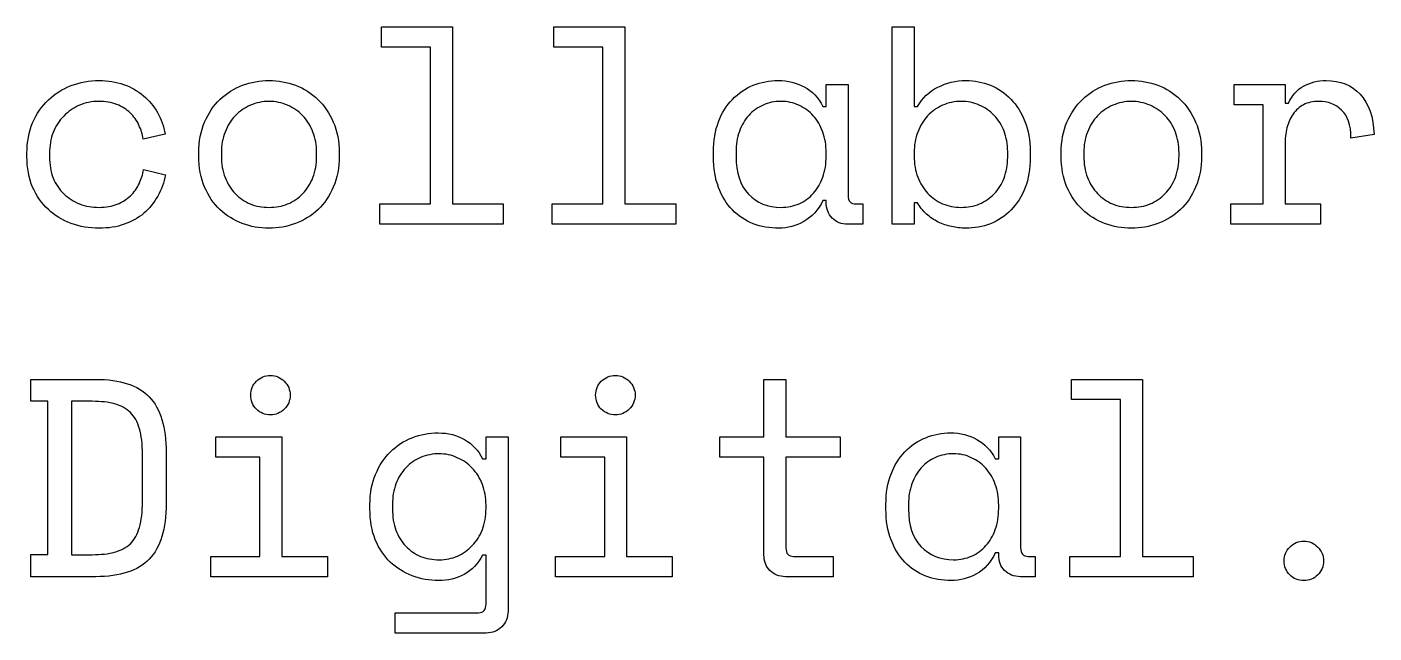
# Model space of a CAD drawing. Extents: x 0 to 841, y 0 to 662.
# Drawn here: x 81.58 to 101.81, y 635.63 to 644.73 of the extents above; entities that cross this region are included whole.
import ezdxf

# ---------------------------------------------------------------- set-up
doc = ezdxf.new("R2010")
doc.units = 0
doc.layers.get('0').update_dxf_attribs({"linetype": 'CONTINUOUS'})

msp = doc.modelspace()

# ---------------------------------------------------------------- linework, layer by layer
at = {"color": 7}
for points in [[(86.877491, 642.069109), (87.639491, 642.069109), (87.639491, 644.422841), (86.902891, 644.422841), (86.902891, 644.727641), (87.969691, 644.727641), (87.969691, 642.069109), (88.731691, 642.069109), (88.731691, 641.764309), (86.877491, 641.764309)], [(89.468288, 642.069109), (90.230288, 642.069109), (90.230288, 644.422841), (89.493688, 644.422841), (89.493688, 644.727641), (90.560488, 644.727641), (90.560488, 642.069109), (91.322487, 642.069109), (91.322487, 641.764309), (89.468288, 641.764309)], [(85.213794, 642.018309)], [(92.905754, 642.018309)], [(95.606617, 642.018309)], [(98.16778, 642.018309)], [(97.24068, 636.777444), (98.00268, 636.777444), (98.00268, 639.131176), (97.26608, 639.131176), (97.26608, 639.435976), (98.33288, 639.435976), (98.33288, 636.777444), (99.09488, 636.777444), (99.09488, 636.472644), (97.24068, 636.472644)], [(84.938628, 639.19891)], [(90.120221, 639.19891)], [(84.337495, 636.777444), (85.074094, 636.777444), (85.074094, 638.267576), (84.413695, 638.267576), (84.413695, 638.572376), (85.404294, 638.572376), (85.404294, 636.777444), (86.090094, 636.777444), (86.090094, 636.472644), (84.337495, 636.472644)], [(89.519088, 636.777444), (90.255688, 636.777444), (90.255688, 638.267576), (89.595288, 638.267576), (89.595288, 638.572376), (90.585888, 638.572376), (90.585888, 636.777444), (91.271687, 636.777444), (91.271687, 636.472644), (89.519088, 636.472644)], [(87.770724, 636.726644)], [(95.49655, 636.726644)], [(100.462244, 636.70971)]]:
    msp.add_lwpolyline(points, close=True, dxfattribs=at)
for points in [[(94.903884, 641.764309), (94.573684, 641.764309), (94.573684, 644.727641), (94.903884, 644.727641), (94.903884, 643.533842), (94.954684, 643.533842)], [(93.532287, 643.533842), (93.583087, 643.533842), (93.583087, 643.864042), (93.913287, 643.864042), (93.913287, 642.196109)], [(100.474944, 642.958109), (100.474944, 642.069109), (101.008344, 642.069109), (101.008344, 641.764309), (99.662144, 641.764309), (99.662144, 642.069109), (100.144744, 642.069109), (100.144744, 643.559242), (99.712944, 643.559242), (99.712944, 643.864042)], [(99.712944, 643.864042), (100.474944, 643.864042), (100.474944, 643.584642), (100.525744, 643.584642)], [(83.651697, 643.118975), (83.321497, 643.042775)], [(101.812677, 643.110508), (101.465543, 643.059709)], [(81.577365, 642.780309), (81.577365, 642.831109)], [(81.916031, 642.831109), (81.916031, 642.780309)], [(84.159695, 642.788775), (84.159695, 642.839575)], [(84.498361, 642.839575), (84.498361, 642.788775)], [(85.929227, 642.788775), (85.929227, 642.839575)], [(86.267894, 642.839575), (86.267894, 642.788775)], [(91.889754, 642.780309), (91.889754, 642.848042)], [(92.22842, 642.848042), (92.22842, 642.780309)], [(93.583087, 642.788775), (93.583087, 642.839575)], [(94.903884, 642.839575), (94.903884, 642.788775)], [(96.30935, 642.771842), (96.30935, 642.856509)], [(96.648017, 642.856509), (96.648017, 642.771842)], [(97.113681, 642.788775), (97.113681, 642.839575)], [(97.452347, 642.839575), (97.452347, 642.788775)], [(98.883213, 642.788775), (98.883213, 642.839575)], [(99.22188, 642.839575), (99.22188, 642.788775)], [(83.329964, 642.585575), (83.660164, 642.509375)], [(93.583087, 642.119909), (93.532287, 642.119909)], [(93.583087, 642.094509), (93.583087, 642.119909)], [(94.027587, 642.069109), (94.13342, 642.069109), (94.13342, 641.764309), (93.909053, 641.764309)], [(94.954684, 642.086042), (94.903884, 642.086042), (94.903884, 641.764309)], [(81.636631, 639.435976), (82.610298, 639.435976)], [(82.610298, 636.472644), (81.636631, 636.472644), (81.636631, 636.807077), (81.890631, 636.807077), (81.890631, 639.105776), (81.636631, 639.105776), (81.636631, 639.435976)], [(91.987121, 638.572376), (92.64752, 638.572376), (92.64752, 639.435976), (92.97772, 639.435976), (92.97772, 638.572376), (93.79052, 638.572376), (93.79052, 638.267576), (92.97772, 638.267576), (92.97772, 636.904443)], [(82.559498, 639.105776), (82.246231, 639.105776), (82.246231, 636.802844), (82.559498, 636.802844)], [(88.422657, 638.242176), (88.473457, 638.242176), (88.473457, 638.572376), (88.803657, 638.572376), (88.803657, 635.956177)], [(92.64752, 636.802844), (92.64752, 638.267576), (91.987121, 638.267576), (91.987121, 638.572376)], [(96.123083, 638.242176), (96.173883, 638.242176), (96.173883, 638.572376), (96.504083, 638.572376), (96.504083, 636.904443)], [(83.313031, 637.59871), (83.313031, 638.30991)], [(83.668631, 638.33531), (83.668631, 637.57331)], [(86.729325, 637.488643), (86.729325, 637.556377)], [(87.067991, 637.556377), (87.067991, 637.488643)], [(88.473457, 637.49711), (88.473457, 637.54791)], [(94.480551, 637.488643), (94.480551, 637.556377)], [(94.819217, 637.556377), (94.819217, 637.488643)], [(96.173883, 637.49711), (96.173883, 637.54791)], [(96.173883, 636.828244), (96.123083, 636.828244)], [(96.173883, 636.802844), (96.173883, 636.828244)], [(88.473457, 636.794377), (88.422657, 636.794377)], [(88.473457, 636.057777), (88.473457, 636.794377)], [(93.09202, 636.777444), (93.68892, 636.777444), (93.68892, 636.472644), (92.973487, 636.472644)], [(96.618383, 636.777444), (96.724217, 636.777444), (96.724217, 636.472644), (96.49985, 636.472644)], [(88.477691, 635.625977), (87.110324, 635.625977), (87.110324, 635.930777), (88.359157, 635.930777)]]:
    msp.add_lwpolyline(points, dxfattribs=at)
for points in [[(82.241998, 643.847108), (82.374642, 643.897908), (82.514342, 643.923308), (82.661098, 643.923308)], [(82.661098, 643.923308), (82.793742, 643.923308), (82.916509, 643.903553), (83.029398, 643.864042)], [(84.815861, 643.851342), (84.942861, 643.899319), (85.075505, 643.923308), (85.213794, 643.923308)], [(85.213794, 643.923308), (85.352083, 643.923308), (85.484728, 643.899319), (85.611728, 643.851342)], [(92.486654, 643.851342), (92.605187, 643.899319), (92.730776, 643.923308), (92.86342, 643.923308)], [(92.86342, 643.923308), (93.007354, 643.923308), (93.137176, 643.890853), (93.252887, 643.825942)], [(95.259484, 643.821708), (95.389306, 643.889442), (95.530417, 643.923308), (95.682817, 643.923308)], [(95.682817, 643.923308), (95.812639, 643.923308), (95.935406, 643.899319), (96.051117, 643.851342)], [(97.769847, 643.851342), (97.896847, 643.899319), (98.029491, 643.923308), (98.16778, 643.923308)], [(98.16778, 643.923308), (98.306069, 643.923308), (98.438714, 643.899319), (98.565713, 643.851342)], [(100.754344, 643.838642), (100.853121, 643.895086), (100.96601, 643.923308), (101.09301, 643.923308)], [(101.09301, 643.923308), (101.304677, 643.923308), (101.475421, 643.854164), (101.605243, 643.715875)], [(81.899098, 643.631208), (81.997876, 643.724342), (82.112176, 643.796308), (82.241998, 643.847108)], [(83.029398, 643.864042), (83.142286, 643.824531), (83.241064, 643.768086), (83.325731, 643.694708)], [(83.325731, 643.694708), (83.41322, 643.624153), (83.483775, 643.539486), (83.537397, 643.440708)], [(84.477194, 643.639675), (84.575972, 643.732808), (84.688861, 643.803364), (84.815861, 643.851342)], [(85.611728, 643.851342), (85.738727, 643.803364), (85.850205, 643.732808), (85.946161, 643.639675)], [(92.173387, 643.639675), (92.263698, 643.732808), (92.36812, 643.803364), (92.486654, 643.851342)], [(93.252887, 643.825942), (93.37142, 643.763853), (93.464553, 643.666486), (93.532287, 643.533842)], [(94.954684, 643.533842), (95.028062, 643.660842), (95.129661, 643.756797), (95.259484, 643.821708)], [(96.051117, 643.851342), (96.166828, 643.803364), (96.268428, 643.734219), (96.355917, 643.643908)], [(97.43118, 643.639675), (97.529958, 643.732808), (97.642847, 643.803364), (97.769847, 643.851342)], [(98.565713, 643.851342), (98.692713, 643.803364), (98.804191, 643.732808), (98.900147, 643.639675)], [(100.525744, 643.584642), (100.579366, 643.700353), (100.655566, 643.785019), (100.754344, 643.838642)], [(101.605243, 643.715875), (101.735066, 643.577586), (101.80421, 643.375797), (101.812677, 643.110508)], [(81.662031, 643.288308), (81.721298, 643.423775), (81.80032, 643.538075), (81.899098, 643.631208)], [(82.364764, 643.550775), (82.277275, 643.514086), (82.199664, 643.460464), (82.131931, 643.389908)], [(82.652631, 643.610042), (82.551031, 643.610042), (82.455075, 643.590286), (82.364764, 643.550775)], [(82.927798, 643.563475), (82.848775, 643.594519), (82.757053, 643.610042), (82.652631, 643.610042)], [(83.126764, 643.436475), (83.073142, 643.490097), (83.00682, 643.532431), (82.927798, 643.563475)], [(84.244361, 643.296775), (84.303628, 643.432242), (84.381239, 643.546542), (84.477194, 643.639675)], [(84.934394, 643.550775), (84.846905, 643.514086), (84.770706, 643.461875), (84.705794, 643.394142)], [(85.213794, 643.610042), (85.115017, 643.610042), (85.021883, 643.590286), (84.934394, 643.550775)], [(85.493194, 643.550775), (85.405705, 643.590286), (85.312572, 643.610042), (85.213794, 643.610042)], [(85.721794, 643.394142), (85.656883, 643.461875), (85.580683, 643.514086), (85.493194, 643.550775)], [(85.946161, 643.639675), (86.044939, 643.546542), (86.12255, 643.432242), (86.178994, 643.296775)], [(91.965954, 643.305242), (92.016754, 643.437886), (92.085898, 643.549364), (92.173387, 643.639675)], [(92.63482, 643.555008), (92.552976, 643.51832), (92.481009, 643.466108), (92.41892, 643.398375)], [(92.905754, 643.610042), (92.806976, 643.610042), (92.716665, 643.591697), (92.63482, 643.555008)], [(93.172454, 643.550775), (93.090609, 643.590286), (93.001709, 643.610042), (92.905754, 643.610042)], [(93.388353, 643.394142), (93.329087, 643.461875), (93.25712, 643.514086), (93.172454, 643.550775)], [(95.33145, 643.550775), (95.246784, 643.514086), (95.171995, 643.461875), (95.107084, 643.394142)], [(95.606617, 643.610042), (95.507839, 643.610042), (95.416117, 643.590286), (95.33145, 643.550775)], [(95.881784, 643.555008), (95.797117, 643.591697), (95.705395, 643.610042), (95.606617, 643.610042)], [(96.10615, 643.398375), (96.044061, 643.466108), (95.969272, 643.51832), (95.881784, 643.555008)], [(96.355917, 643.643908), (96.446228, 643.553597), (96.516783, 643.44212), (96.567583, 643.309475)], [(97.198347, 643.296775), (97.257614, 643.432242), (97.335225, 643.546542), (97.43118, 643.639675)], [(97.88838, 643.550775), (97.800891, 643.514086), (97.724691, 643.461875), (97.65978, 643.394142)], [(98.16778, 643.610042), (98.069002, 643.610042), (97.975869, 643.590286), (97.88838, 643.550775)], [(98.44718, 643.550775), (98.359691, 643.590286), (98.266558, 643.610042), (98.16778, 643.610042)], [(98.67578, 643.394142), (98.610869, 643.461875), (98.534669, 643.514086), (98.44718, 643.550775)], [(98.900147, 643.639675), (98.998924, 643.546542), (99.076536, 643.432242), (99.13298, 643.296775)], [(100.754344, 643.559242), (100.692255, 643.525375), (100.640044, 643.478808), (100.59771, 643.419542)], [(100.982944, 643.610042), (100.895455, 643.610042), (100.819255, 643.593108), (100.754344, 643.559242)], [(101.325843, 643.478808), (101.23271, 643.566297), (101.11841, 643.610042), (100.982944, 643.610042)], [(81.577365, 642.831109), (81.577365, 643.000442), (81.605587, 643.152842), (81.662031, 643.288308)], [(82.131931, 643.389908), (82.064198, 643.322175), (82.010576, 643.240331), (81.971064, 643.144375)], [(83.257997, 643.254442), (83.226953, 643.324997), (83.183209, 643.385675), (83.126764, 643.436475)], [(83.537397, 643.440708), (83.593842, 643.341931), (83.631942, 643.234686), (83.651697, 643.118975)], [(84.159695, 642.839575), (84.159695, 643.011731), (84.187917, 643.164131), (84.244361, 643.296775)], [(84.705794, 643.394142), (84.640883, 643.326408), (84.590083, 643.244564), (84.553394, 643.148608)], [(85.874194, 643.148608), (85.837505, 643.244564), (85.786705, 643.326408), (85.721794, 643.394142)], [(86.178994, 643.296775), (86.238261, 643.164131), (86.267894, 643.011731), (86.267894, 642.839575)], [(91.889754, 642.848042), (91.889754, 643.020197), (91.915154, 643.172597), (91.965954, 643.305242)], [(92.41892, 643.398375), (92.359654, 643.333464), (92.313087, 643.253031), (92.27922, 643.157075)], [(93.532287, 643.148608), (93.49842, 643.244564), (93.450442, 643.326408), (93.388353, 643.394142)], [(95.107084, 643.394142), (95.044995, 643.326408), (94.995606, 643.244564), (94.958917, 643.148608)], [(96.254317, 643.161308), (96.22045, 643.254442), (96.171061, 643.333464), (96.10615, 643.398375)], [(96.567583, 643.309475), (96.621206, 643.176831), (96.648017, 643.025842), (96.648017, 642.856509)], [(97.113681, 642.839575), (97.113681, 643.011731), (97.141903, 643.164131), (97.198347, 643.296775)], [(97.65978, 643.394142), (97.594869, 643.326408), (97.544069, 643.244564), (97.50738, 643.148608)], [(98.82818, 643.148608), (98.791491, 643.244564), (98.740691, 643.326408), (98.67578, 643.394142)], [(99.13298, 643.296775), (99.192247, 643.164131), (99.22188, 643.011731), (99.22188, 642.839575)], [(100.59771, 643.419542), (100.555377, 643.360275), (100.524333, 643.291131), (100.504577, 643.212108)], [(101.465543, 643.059709), (101.465543, 643.254442), (101.418977, 643.394142), (101.325843, 643.478808)], [(81.971064, 643.144375), (81.934376, 643.04842), (81.916031, 642.943997), (81.916031, 642.831109)], [(83.321497, 643.042775), (83.313031, 643.116153), (83.291864, 643.186708), (83.257997, 643.254442)], [(84.553394, 643.148608), (84.516706, 643.055475), (84.498361, 642.952464), (84.498361, 642.839575)], [(85.929227, 642.839575), (85.929227, 642.952464), (85.910883, 643.055475), (85.874194, 643.148608)], [(92.27922, 643.157075), (92.245354, 643.063942), (92.22842, 642.960931), (92.22842, 642.848042)], [(93.583087, 642.839575), (93.583087, 642.952464), (93.566153, 643.055475), (93.532287, 643.148608)], [(94.958917, 643.148608), (94.922228, 643.055475), (94.903884, 642.952464), (94.903884, 642.839575)], [(96.30935, 642.856509), (96.30935, 642.969397), (96.291006, 643.070997), (96.254317, 643.161308)], [(97.50738, 643.148608), (97.470692, 643.055475), (97.452347, 642.952464), (97.452347, 642.839575)], [(98.883213, 642.839575), (98.883213, 642.952464), (98.864869, 643.055475), (98.82818, 643.148608)], [(100.504577, 643.212108), (100.484821, 643.133086), (100.474944, 643.04842), (100.474944, 642.958109)], [(81.662031, 642.323109), (81.605587, 642.455753), (81.577365, 642.608153), (81.577365, 642.780309)], [(81.916031, 642.780309), (81.916031, 642.661775), (81.934376, 642.554531), (81.971064, 642.458575)], [(84.244361, 642.323109), (84.187917, 642.458575), (84.159695, 642.613798), (84.159695, 642.788775)], [(84.498361, 642.788775), (84.498361, 642.670242), (84.516706, 642.562998), (84.553394, 642.467042)], [(85.874194, 642.467042), (85.910883, 642.562998), (85.929227, 642.670242), (85.929227, 642.788775)], [(86.267894, 642.788775), (86.267894, 642.613798), (86.238261, 642.458575), (86.178994, 642.323109)], [(91.965954, 642.318875), (91.915154, 642.45152), (91.889754, 642.605331), (91.889754, 642.780309)], [(92.22842, 642.780309), (92.22842, 642.54042), (92.290509, 642.352742), (92.414687, 642.217275)], [(93.532287, 642.471275), (93.566153, 642.567231), (93.583087, 642.673064), (93.583087, 642.788775)], [(94.903884, 642.788775), (94.903884, 642.673064), (94.922228, 642.567231), (94.958917, 642.471275)], [(96.254317, 642.458575), (96.291006, 642.551709), (96.30935, 642.656131), (96.30935, 642.771842)], [(96.648017, 642.771842), (96.648017, 642.599686), (96.622617, 642.447286), (96.571817, 642.314642)], [(97.198347, 642.323109), (97.141903, 642.458575), (97.113681, 642.613798), (97.113681, 642.788775)], [(97.452347, 642.788775), (97.452347, 642.670242), (97.470692, 642.562998), (97.50738, 642.467042)], [(98.82818, 642.467042), (98.864869, 642.562998), (98.883213, 642.670242), (98.883213, 642.788775)], [(99.22188, 642.788775), (99.22188, 642.613798), (99.192247, 642.458575), (99.13298, 642.323109)], [(83.262231, 642.373909), (83.296097, 642.441642), (83.318675, 642.512198), (83.329964, 642.585575)], [(83.660164, 642.509375), (83.637586, 642.393664), (83.598075, 642.28642), (83.541631, 642.187642)], [(93.392587, 642.229975), (93.451853, 642.297709), (93.49842, 642.378142), (93.532287, 642.471275)], [(94.958917, 642.471275), (94.995606, 642.378142), (95.044995, 642.297709), (95.107084, 642.229975)], [(81.899098, 641.984442), (81.80032, 642.077575), (81.721298, 642.190464), (81.662031, 642.323109)], [(81.971064, 642.458575), (82.010576, 642.365442), (82.064198, 642.28642), (82.131931, 642.221509)], [(83.130997, 642.191875), (83.187442, 642.245498), (83.231186, 642.306175), (83.262231, 642.373909)], [(84.477194, 641.984442), (84.381239, 642.077575), (84.303628, 642.190464), (84.244361, 642.323109)], [(84.553394, 642.467042), (84.590083, 642.373909), (84.640883, 642.293475), (84.705794, 642.225742)], [(85.721794, 642.225742), (85.786705, 642.293475), (85.837505, 642.373909), (85.874194, 642.467042)], [(86.178994, 642.323109), (86.12255, 642.190464), (86.04635, 642.077575), (85.950394, 641.984442)], [(92.173387, 641.980209), (92.085898, 642.073342), (92.016754, 642.186231), (91.965954, 642.318875)], [(96.10615, 642.221509), (96.171061, 642.28642), (96.22045, 642.365442), (96.254317, 642.458575)], [(96.571817, 642.314642), (96.521017, 642.181998), (96.450461, 642.07052), (96.36015, 641.980209)], [(97.43118, 641.984442), (97.335225, 642.077575), (97.257614, 642.190464), (97.198347, 642.323109)], [(97.50738, 642.467042), (97.544069, 642.373909), (97.594869, 642.293475), (97.65978, 642.225742)], [(98.67578, 642.225742), (98.740691, 642.293475), (98.791491, 642.373909), (98.82818, 642.467042)], [(99.13298, 642.323109), (99.076536, 642.190464), (99.000336, 642.077575), (98.90438, 641.984442)], [(82.131931, 642.221509), (82.199664, 642.156598), (82.278687, 642.105798), (82.368998, 642.069109)], [(82.368998, 642.069109), (82.459309, 642.035242), (82.556675, 642.018309), (82.661098, 642.018309)], [(82.932031, 642.064875), (83.011053, 642.098742), (83.077375, 642.141075), (83.130997, 642.191875)], [(83.541631, 642.187642), (83.488009, 642.088864), (83.418864, 642.002787), (83.334197, 641.929409)], [(84.705794, 642.225742), (84.770706, 642.158009), (84.845494, 642.105798), (84.930161, 642.069109)], [(84.930161, 642.069109), (85.01765, 642.035242), (85.112194, 642.018309), (85.213794, 642.018309)], [(85.213794, 642.018309), (85.315394, 642.018309), (85.408528, 642.035242), (85.493194, 642.069109)], [(85.493194, 642.069109), (85.580683, 642.105798), (85.656883, 642.158009), (85.721794, 642.225742)], [(92.414687, 642.217275), (92.541687, 642.084631), (92.705376, 642.018309), (92.905754, 642.018309)], [(92.905754, 642.018309), (93.004531, 642.018309), (93.094842, 642.036653), (93.176687, 642.073342)], [(93.176687, 642.073342), (93.261354, 642.110031), (93.33332, 642.162242), (93.392587, 642.229975)], [(93.532287, 642.119909), (93.464553, 641.978798), (93.370009, 641.874375), (93.248654, 641.806642)], [(93.671987, 641.857442), (93.61272, 641.919531), (93.583087, 641.998553), (93.583087, 642.094509)], [(93.913287, 642.196109), (93.913287, 642.111442), (93.951387, 642.069109), (94.027587, 642.069109)], [(95.09015, 641.916709), (95.036528, 641.964687), (94.991373, 642.021131), (94.954684, 642.086042)], [(95.107084, 642.229975), (95.171995, 642.162242), (95.246784, 642.110031), (95.33145, 642.073342)], [(95.33145, 642.073342), (95.416117, 642.036653), (95.507839, 642.018309), (95.606617, 642.018309)], [(95.606617, 642.018309), (95.708217, 642.018309), (95.80135, 642.035242), (95.886017, 642.069109)], [(95.886017, 642.069109), (95.970683, 642.105798), (96.044061, 642.156598), (96.10615, 642.221509)], [(97.65978, 642.225742), (97.724691, 642.158009), (97.79948, 642.105798), (97.884147, 642.069109)], [(97.884147, 642.069109), (97.971636, 642.035242), (98.06618, 642.018309), (98.16778, 642.018309)], [(98.16778, 642.018309), (98.26938, 642.018309), (98.362514, 642.035242), (98.44718, 642.069109)], [(98.44718, 642.069109), (98.534669, 642.105798), (98.610869, 642.158009), (98.67578, 642.225742)], [(82.241998, 641.777009), (82.112176, 641.824987), (81.997876, 641.894131), (81.899098, 641.984442)], [(82.661098, 642.018309), (82.76552, 642.018309), (82.855831, 642.033831), (82.932031, 642.064875)], [(83.334197, 641.929409), (83.249531, 641.858853), (83.150753, 641.80382), (83.037864, 641.764309)], [(84.811628, 641.777009), (84.684628, 641.824987), (84.57315, 641.894131), (84.477194, 641.984442)], [(85.950394, 641.984442), (85.854439, 641.894131), (85.74155, 641.824987), (85.611728, 641.777009)], [(92.486654, 641.772776), (92.36812, 641.820753), (92.263698, 641.889898), (92.173387, 641.980209)], [(95.263717, 641.798176), (95.201628, 641.832042), (95.143773, 641.871553), (95.09015, 641.916709)], [(96.36015, 641.980209), (96.272661, 641.889898), (96.16965, 641.820753), (96.051117, 641.772776)], [(97.765614, 641.777009), (97.638614, 641.824987), (97.527136, 641.894131), (97.43118, 641.984442)], [(98.90438, 641.984442), (98.808425, 641.894131), (98.695536, 641.824987), (98.565713, 641.777009)], [(82.661098, 641.705042), (82.514342, 641.705042), (82.374642, 641.729031), (82.241998, 641.777009)], [(83.037864, 641.764309), (82.924975, 641.724798), (82.799386, 641.705042), (82.661098, 641.705042)], [(85.213794, 641.705042), (85.072683, 641.705042), (84.938628, 641.729031), (84.811628, 641.777009)], [(85.611728, 641.777009), (85.484728, 641.729031), (85.352083, 641.705042), (85.213794, 641.705042)], [(92.871887, 641.705042), (92.733598, 641.705042), (92.605187, 641.72762), (92.486654, 641.772776)], [(93.248654, 641.806642), (93.13012, 641.738909), (93.004531, 641.705042), (92.871887, 641.705042)], [(93.909053, 641.764309), (93.813098, 641.764309), (93.734076, 641.795353), (93.671987, 641.857442)], [(95.466917, 641.730442), (95.396361, 641.744553), (95.328628, 641.767131), (95.263717, 641.798176)], [(95.67435, 641.705042), (95.606617, 641.705042), (95.537472, 641.713509), (95.466917, 641.730442)], [(96.051117, 641.772776), (95.932583, 641.72762), (95.806995, 641.705042), (95.67435, 641.705042)], [(98.16778, 641.705042), (98.026669, 641.705042), (97.892614, 641.729031), (97.765614, 641.777009)], [(98.565713, 641.777009), (98.438714, 641.729031), (98.306069, 641.705042), (98.16778, 641.705042)], [(82.610298, 639.435976), (82.977186, 639.435976), (83.245297, 639.348487), (83.414631, 639.17351)], [(85.023294, 639.406343), (85.082561, 639.465609), (85.153117, 639.495243), (85.234961, 639.495243)], [(85.234961, 639.495243), (85.316805, 639.495243), (85.38595, 639.465609), (85.442394, 639.406343)], [(90.204888, 639.406343), (90.264154, 639.465609), (90.33471, 639.495243), (90.416554, 639.495243)], [(90.416554, 639.495243), (90.498399, 639.495243), (90.567543, 639.465609), (90.623988, 639.406343)], [(84.938628, 639.19891), (84.938628, 639.280754), (84.96685, 639.349898), (85.023294, 639.406343)], [(85.442394, 639.406343), (85.501661, 639.349898), (85.531294, 639.280754), (85.531294, 639.19891)], [(90.120221, 639.19891), (90.120221, 639.280754), (90.148443, 639.349898), (90.204888, 639.406343)], [(90.623988, 639.406343), (90.683254, 639.349898), (90.712888, 639.280754), (90.712888, 639.19891)], [(82.893931, 639.067676), (82.800798, 639.093076), (82.68932, 639.105776), (82.559498, 639.105776)], [(83.130997, 638.936443), (83.068909, 638.998532), (82.989886, 639.042276), (82.893931, 639.067676)], [(83.414631, 639.17351), (83.583964, 638.998532), (83.668631, 638.719132), (83.668631, 638.33531)], [(85.023294, 638.987243), (84.96685, 639.04651), (84.938628, 639.117065), (84.938628, 639.19891)], [(85.531294, 639.19891), (85.531294, 639.117065), (85.501661, 639.04651), (85.442394, 638.987243)], [(90.204888, 638.987243), (90.148443, 639.04651), (90.120221, 639.117065), (90.120221, 639.19891)], [(90.712888, 639.19891), (90.712888, 639.117065), (90.683254, 639.04651), (90.623988, 638.987243)], [(83.266464, 638.695143), (83.238242, 638.796743), (83.193086, 638.877176), (83.130997, 638.936443)], [(85.234961, 638.902576), (85.153117, 638.902576), (85.082561, 638.930799), (85.023294, 638.987243)], [(85.442394, 638.987243), (85.38595, 638.930799), (85.316805, 638.902576), (85.234961, 638.902576)], [(90.416554, 638.902576), (90.33471, 638.902576), (90.264154, 638.930799), (90.204888, 638.987243)], [(90.623988, 638.987243), (90.567543, 638.930799), (90.498399, 638.902576), (90.416554, 638.902576)], [(83.313031, 638.30991), (83.313031, 638.465132), (83.297509, 638.593543), (83.266464, 638.695143)], [(87.364324, 638.559676), (87.488502, 638.607654), (87.618324, 638.631643), (87.753791, 638.631643)], [(87.753791, 638.631643), (87.906191, 638.631643), (88.038835, 638.597776), (88.151724, 638.530043)], [(95.07745, 638.559676), (95.195984, 638.607654), (95.321573, 638.631643), (95.454217, 638.631643)], [(95.454217, 638.631643), (95.59815, 638.631643), (95.727972, 638.599187), (95.843684, 638.534276)], [(87.038358, 638.34801), (87.131491, 638.441143), (87.240147, 638.511699), (87.364324, 638.559676)], [(88.151724, 638.530043), (88.267435, 638.465132), (88.357746, 638.369176), (88.422657, 638.242176)], [(94.764184, 638.34801), (94.854495, 638.441143), (94.958917, 638.511699), (95.07745, 638.559676)], [(95.843684, 638.534276), (95.962217, 638.472188), (96.05535, 638.374821), (96.123083, 638.242176)], [(86.813991, 638.009343), (86.870436, 638.14481), (86.945225, 638.257699), (87.038358, 638.34801)], [(87.491324, 638.263343), (87.406658, 638.226654), (87.331869, 638.174443), (87.266958, 638.10671)], [(87.770724, 638.318376), (87.671947, 638.318376), (87.578813, 638.300032), (87.491324, 638.263343)], [(88.041658, 638.25911), (87.956991, 638.298621), (87.86668, 638.318376), (87.770724, 638.318376)], [(88.266024, 638.102477), (88.203935, 638.17021), (88.129146, 638.222421), (88.041658, 638.25911)], [(94.556751, 638.013577), (94.607551, 638.146221), (94.676695, 638.257699), (94.764184, 638.34801)], [(95.225617, 638.263343), (95.143773, 638.226654), (95.071806, 638.174443), (95.009717, 638.10671)], [(95.49655, 638.318376), (95.397773, 638.318376), (95.307461, 638.300032), (95.225617, 638.263343)], [(95.76325, 638.25911), (95.681406, 638.298621), (95.592506, 638.318376), (95.49655, 638.318376)], [(95.97915, 638.102477), (95.919883, 638.17021), (95.847917, 638.222421), (95.76325, 638.25911)], [(87.266958, 638.10671), (87.204869, 638.038977), (87.15548, 637.958543), (87.118791, 637.86541)], [(88.418424, 637.856943), (88.381735, 637.952899), (88.330935, 638.034743), (88.266024, 638.102477)], [(95.009717, 638.10671), (94.95045, 638.041799), (94.903884, 637.961365), (94.870017, 637.86541)], [(96.123083, 637.856943), (96.089217, 637.952899), (96.041239, 638.034743), (95.97915, 638.102477)], [(86.729325, 637.556377), (86.729325, 637.72571), (86.757547, 637.876699), (86.813991, 638.009343)], [(87.118791, 637.86541), (87.084924, 637.772277), (87.067991, 637.669266), (87.067991, 637.556377)], [(88.473457, 637.54791), (88.473457, 637.660799), (88.455113, 637.76381), (88.418424, 637.856943)], [(94.480551, 637.556377), (94.480551, 637.728532), (94.505951, 637.880932), (94.556751, 638.013577)], [(94.870017, 637.86541), (94.83615, 637.772277), (94.819217, 637.669266), (94.819217, 637.556377)], [(96.173883, 637.54791), (96.173883, 637.660799), (96.15695, 637.76381), (96.123083, 637.856943)], [(83.266464, 637.213477), (83.297509, 637.315077), (83.313031, 637.443488), (83.313031, 637.59871)], [(83.668631, 637.57331), (83.668631, 637.189488), (83.583964, 636.910088), (83.414631, 636.73511)], [(86.809758, 637.02721), (86.756136, 637.162677), (86.729325, 637.316488), (86.729325, 637.488643)], [(87.067991, 637.488643), (87.067991, 637.37011), (87.084924, 637.264277), (87.118791, 637.171143)], [(88.418424, 637.17961), (88.455113, 637.275566), (88.473457, 637.381399), (88.473457, 637.49711)], [(94.556751, 637.02721), (94.505951, 637.159855), (94.480551, 637.313666), (94.480551, 637.488643)], [(94.819217, 637.488643), (94.819217, 637.248755), (94.881306, 637.061077), (95.005484, 636.92561)], [(96.123083, 637.17961), (96.15695, 637.275566), (96.173883, 637.381399), (96.173883, 637.49711)], [(83.130997, 636.967943), (83.193086, 637.030032), (83.238242, 637.111877), (83.266464, 637.213477)], [(87.034124, 636.692777), (86.940991, 636.783088), (86.866202, 636.894566), (86.809758, 637.02721)], [(87.118791, 637.171143), (87.15548, 637.07801), (87.204869, 636.997577), (87.266958, 636.929843)], [(88.266024, 636.93831), (88.330935, 637.006043), (88.381735, 637.086477), (88.418424, 637.17961)], [(94.764184, 636.688544), (94.676695, 636.781677), (94.607551, 636.894566), (94.556751, 637.02721)], [(95.983383, 636.93831), (96.04265, 637.006043), (96.089217, 637.086477), (96.123083, 637.17961)], [(82.559498, 636.802844), (82.68932, 636.802844), (82.800798, 636.815544), (82.893931, 636.840944)], [(82.893931, 636.840944), (82.989886, 636.866344), (83.068909, 636.908677), (83.130997, 636.967943)], [(87.266958, 636.929843), (87.331869, 636.864932), (87.406658, 636.814132), (87.491324, 636.777444)], [(88.045891, 636.781677), (88.130558, 636.818366), (88.203935, 636.870577), (88.266024, 636.93831)], [(92.97772, 636.904443), (92.97772, 636.819777), (93.01582, 636.777444), (93.09202, 636.777444)], [(95.005484, 636.92561), (95.132484, 636.792966), (95.296173, 636.726644), (95.49655, 636.726644)], [(95.767484, 636.781677), (95.85215, 636.818366), (95.924117, 636.870577), (95.983383, 636.93831)], [(96.123083, 636.828244), (96.05535, 636.687132), (95.960806, 636.58271), (95.83945, 636.514977)], [(96.504083, 636.904443), (96.504083, 636.819777), (96.542183, 636.777444), (96.618383, 636.777444)], [(100.462244, 636.70971), (100.462244, 636.791555), (100.490466, 636.860699), (100.54691, 636.917143)], [(100.54691, 636.917143), (100.606177, 636.97641), (100.676732, 637.006043), (100.758577, 637.006043)], [(100.758577, 637.006043), (100.840421, 637.006043), (100.909566, 636.97641), (100.96601, 636.917143)], [(100.96601, 636.917143), (101.025277, 636.860699), (101.05491, 636.791555), (101.05491, 636.70971)], [(83.414631, 636.73511), (83.245297, 636.560132), (82.977186, 636.472644), (82.610298, 636.472644)], [(87.364324, 636.485344), (87.240147, 636.533321), (87.13008, 636.602466), (87.034124, 636.692777)], [(87.491324, 636.777444), (87.575991, 636.743577), (87.669124, 636.726644), (87.770724, 636.726644)], [(87.770724, 636.726644), (87.869502, 636.726644), (87.961224, 636.744988), (88.045891, 636.781677)], [(88.422657, 636.794377), (88.354924, 636.667377), (88.261791, 636.571421), (88.143258, 636.50651)], [(92.73642, 636.565777), (92.677154, 636.627866), (92.64752, 636.706888), (92.64752, 636.802844)], [(95.07745, 636.48111), (94.958917, 636.529088), (94.854495, 636.598232), (94.764184, 636.688544)], [(95.49655, 636.726644), (95.595328, 636.726644), (95.685639, 636.744988), (95.767484, 636.781677)], [(96.262783, 636.565777), (96.203517, 636.627866), (96.173883, 636.706888), (96.173883, 636.802844)], [(100.54691, 636.498044), (100.490466, 636.55731), (100.462244, 636.627866), (100.462244, 636.70971)], [(101.05491, 636.70971), (101.05491, 636.627866), (101.025277, 636.55731), (100.96601, 636.498044)], [(87.762258, 636.413377), (87.621147, 636.413377), (87.488502, 636.437366), (87.364324, 636.485344)], [(88.143258, 636.50651), (88.027546, 636.444421), (87.900546, 636.413377), (87.762258, 636.413377)], [(92.973487, 636.472644), (92.877531, 636.472644), (92.798509, 636.503688), (92.73642, 636.565777)], [(95.462684, 636.413377), (95.324395, 636.413377), (95.195984, 636.435955), (95.07745, 636.48111)], [(95.83945, 636.514977), (95.720917, 636.447244), (95.595328, 636.413377), (95.462684, 636.413377)], [(96.49985, 636.472644), (96.403894, 636.472644), (96.324872, 636.503688), (96.262783, 636.565777)], [(100.758577, 636.413377), (100.676732, 636.413377), (100.606177, 636.441599), (100.54691, 636.498044)], [(100.96601, 636.498044), (100.909566, 636.441599), (100.840421, 636.413377), (100.758577, 636.413377)], [(88.359157, 635.930777), (88.435357, 635.930777), (88.473457, 635.97311), (88.473457, 636.057777)], [(88.803657, 635.956177), (88.803657, 635.860222), (88.772613, 635.781199), (88.710524, 635.71911)], [(88.710524, 635.71911), (88.651257, 635.657022), (88.573646, 635.625977), (88.477691, 635.625977)]]:
    msp.add_open_spline(points, degree=3, dxfattribs=at)

doc.saveas('drawing.dxf')
